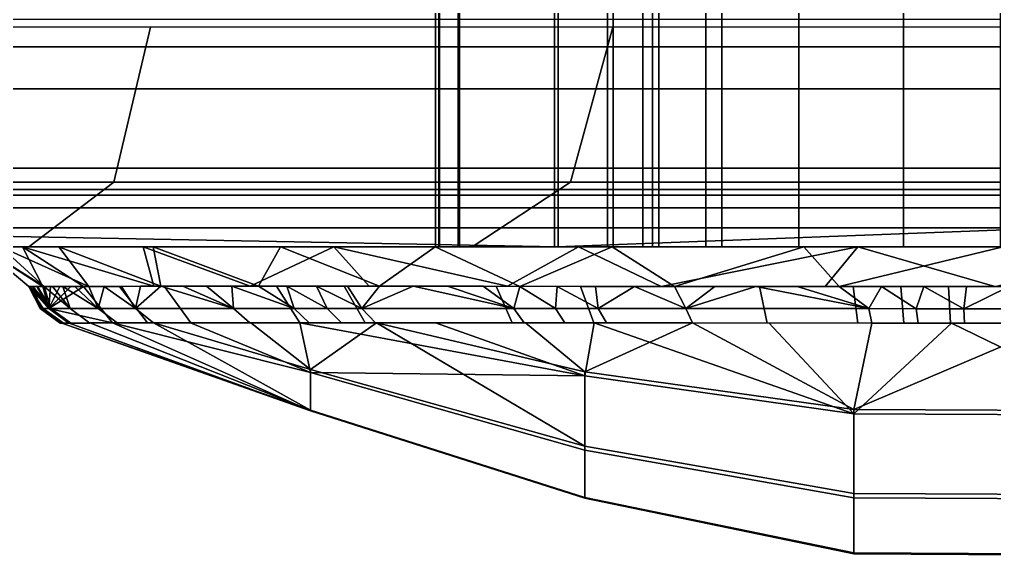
# Model space of a CAD drawing. Extents: x -48 to 59, y -19 to 0.
# Drawn here: x 50.604 to 53.609, y -4.898 to -3.247 of the extents above; entities that cross this region are included whole.
import ezdxf

# ---------------------------------------------------------------- set-up
doc = ezdxf.new("R2010")
doc.units = 0
doc.header["$MEASUREMENT"] = 0
doc.layers.add('IGES LEVEL 0', color=7, linetype='CONTINUOUS')

msp = doc.modelspace()

# ---------------------------------------------------------------- linework, layer by layer
at = {"layer": 'IGES LEVEL 0'}
for points in [[(50.4572, -3.271, 21.4746), (50.4962, 0.0531, 21.584), (54.1432, 0.0531, 18.7385), (54.0762, -3.271, 18.6437)], [(51.8858, 0.0531, 6), (51.8858, -3.9469, 6), (51.8961, -3.9469, 5.8097), (51.8961, 0.0531, 5.8097)], [(51.8987, 0.0531, 6.2121), (51.8987, -3.9469, 6.2121), (51.8858, -3.9469, 6), (51.8858, 0.0531, 6)], [(51.8961, 0.0531, 5.8097), (51.8961, -3.9469, 5.8097), (51.9565, -3.9469, 5.5076), (51.9565, 0.0531, 5.5076)], [(51.9601, 0.0531, 6.5045), (51.9601, -3.9469, 6.5045), (51.8987, -3.9469, 6.2121), (51.8987, 0.0531, 6.2121)], [(51.9565, 0.0531, 5.5076), (51.9565, -3.9469, 5.5076), (52.2644, -3.9469, 4.9129), (52.2644, 0.0531, 4.9129)], [(52.253, 0.0531, 7.0726), (52.253, -3.9469, 7.0726), (51.9601, -3.9469, 6.5045), (51.9601, 0.0531, 6.5045)], [(52.4168, 0.0531, 7.2556), (52.4168, -3.9469, 7.2556), (52.253, -3.9469, 7.0726), (52.253, 0.0531, 7.0726)], [(52.2644, 0.0531, 4.9129), (52.2644, -3.9469, 4.9129), (52.4336, -3.9469, 4.7283), (52.4336, 0.0531, 4.7283)], [(52.5256, 0.0531, 7.3528), (52.5256, -3.9469, 7.3528), (52.4168, -3.9469, 7.2556), (52.4168, 0.0531, 7.2556)], [(52.4336, 0.0531, 4.7283), (52.4336, -3.9469, 4.7283), (52.5256, -3.9469, 4.6472), (52.5256, 0.0531, 4.6472)], [(52.5256, 0.0531, 4.6472), (52.5256, -3.9469, 4.6472), (52.5744, -3.9469, 4.6086), (52.5744, 0.0531, 4.6086)], [(52.5551, 0.0531, 7.3765), (52.5551, -3.9469, 7.3765), (52.5256, -3.9469, 7.3528), (52.5256, 0.0531, 7.3528)], [(52.7197, 0.0531, 7.4911), (52.7197, -3.9469, 7.4911), (52.5551, -3.9469, 7.3765), (52.5551, 0.0531, 7.3765)], [(52.5744, 0.0531, 4.6086), (52.5744, -3.9469, 4.6086), (52.7685, -3.9469, 4.48), (52.7685, 0.0531, 4.48)], [(53.0061, 0.0531, 7.6328), (53.0061, -3.9469, 7.6328), (52.7197, -3.9469, 7.4911), (52.7197, 0.0531, 7.4911)], [(52.7685, 0.0531, 4.48), (52.7685, -3.9469, 4.48), (53.3283, -3.9469, 4.2772), (53.3283, 0.0531, 4.2772)], [(53.627, 0.0531, 7.75), (53.627, -3.9469, 7.75), (53.0061, -3.9469, 7.6328), (53.0061, 0.0531, 7.6328)], [(53.3283, 0.0531, 4.2772), (53.3283, -3.9469, 4.2772), (53.7345, -3.9469, 4.2528), (53.7345, 0.0531, 4.2528)], [(53.803, -3.2469, 0), (49.179, -3.2469, 0), (49.179, -3.3318, 0.0052), (53.803, -3.3318, 0.0052)], [(51.0075, -3.271, 21.1399), (50.5062, -3.271, 21.446), (50.3995, -3.7479, 21.2643), (50.8947, -3.7479, 20.9621)], [(52.4332, -3.271, 20.128), (51.0075, -3.271, 21.1399), (50.8947, -3.7479, 20.9621), (52.3025, -3.7479, 19.9627)], [(54.1499, -3.271, 18.5673), (52.4332, -3.271, 20.128), (52.3025, -3.7479, 19.9627), (53.9978, -3.7479, 18.4216)], [(53.803, -3.3318, 0.0052), (49.179, -3.3318, 0.0052), (49.179, -3.4608, 0.0335), (53.803, -3.4608, 0.0335)], [(53.803, -3.4608, 0.0335), (49.179, -3.4608, 0.0335), (49.179, -3.7048, 0.1705), (53.803, -3.7048, 0.1705)], [(53.803, -3.7048, 0.1705), (49.179, -3.7048, 0.1705), (49.179, -3.7705, 0.2353), (53.803, -3.7705, 0.2353)], [(50.8947, -3.7479, 20.9621), (50.3995, -3.7479, 21.2643), (50.1521, -3.9469, 20.8427), (50.6327, -3.9469, 20.5493)], [(52.3025, -3.7479, 19.9627), (50.8947, -3.7479, 20.9621), (50.6327, -3.9469, 20.5493), (51.9993, -3.9469, 19.5792)], [(53.9978, -3.7479, 18.4216), (52.3025, -3.7479, 19.9627), (51.9993, -3.9469, 19.5792), (53.6448, -3.9469, 18.0832)], [(53.803, -3.7705, 0.2353), (49.179, -3.7705, 0.2353), (49.179, -3.788, 0.2559), (53.803, -3.788, 0.2559)], [(53.803, -3.788, 0.2559), (49.179, -3.788, 0.2559), (49.179, -3.8275, 0.309), (53.803, -3.8275, 0.309)], [(53.803, -3.8275, 0.309), (49.179, -3.8275, 0.309), (49.179, -3.8892, 0.4216), (53.803, -3.8892, 0.4216)], [(49.179, -3.8892, 0.4216), (49.179, -3.8892, 0.4216), (49.179, -3.9469, 0.7), (52.2617, -3.9469, 0.7)], [(52.2617, -3.9469, 0.7), (52.2617, -3.9469, 0.7), (53.803, -3.8892, 0.4216), (49.179, -3.8892, 0.4216)], [(53.803, -3.8892, 0.4216), (53.803, -3.8892, 0.4216), (52.2617, -3.9469, 0.7), (55.3444, -3.9469, 0.7)], [(56.2189, -3.9469, 14.5422), (56.2189, -3.9469, 14.5422), (47.6036, -3.9469, 12.8915), (46.4138, -3.9469, 15.8848)], [(46.4138, -3.9469, 15.8848), (46.4138, -3.9469, 15.8848), (53.6079, -3.9469, 18.1216), (56.2189, -3.9469, 14.5422)], [(46.4138, -3.9469, 15.8848), (46.4138, -3.9469, 15.8848), (50.1332, -3.9469, 20.8518), (53.6079, -3.9469, 18.1216)], [(53.6358, -3.9469, 9.15), (53.6358, -3.9469, 9.15), (48.9336, -3.9469, 7.8285), (47.6036, -3.9469, 12.8915)], [(47.6036, -3.9469, 12.8915), (47.6036, -3.9469, 12.8915), (56.2189, -3.9469, 14.5422), (57.765, -3.9469, 10.3735)], [(57.765, -3.9469, 10.3735), (57.765, -3.9469, 10.3735), (53.6358, -3.9469, 9.15), (47.6036, -3.9469, 12.8915)], [(48.9336, -3.9469, 7.8285), (48.9336, -3.9469, 7.8285), (53.6358, -3.9469, 9.15), (50.4858, -3.9469, 6)], [(53.803, -3.9469, 0.7), (53.803, -3.9469, 0.7), (49.179, -3.9469, 0.7), (49.179, -3.9469, 0.7556)], [(49.179, -3.9469, 0.7556), (49.179, -3.9469, 0.7556), (50.4858, -3.9469, 6), (53.6358, -3.9469, 2.85)], [(53.6358, -3.9469, 2.85), (53.6358, -3.9469, 2.85), (53.803, -3.9469, 0.7), (49.179, -3.9469, 0.7556)], [(50.4858, -3.9469, 6), (50.4858, -3.9469, 6), (50.6332, -4.0694, 6), (50.6759, -4.0693, 5.4952)], [(50.6759, -4.0693, 5.4952), (50.6759, -4.0693, 5.4952), (50.6134, -3.9469, 5.1125), (50.4858, -3.9469, 6)], [(50.6803, -4.0693, 6.5244), (50.6803, -4.0693, 6.5244), (50.6332, -4.0694, 6), (50.4858, -3.9469, 6)], [(50.6803, -4.0693, 6.5244), (50.6803, -4.0693, 6.5244), (50.4858, -3.9469, 6), (50.5463, -3.9469, 6.6145)], [(50.5463, -3.9469, 6.6145), (50.5463, -3.9469, 6.6145), (50.8177, -4.069, 7.0316), (50.6803, -4.0693, 6.5244)], [(50.8177, -4.069, 7.0316), (50.8177, -4.069, 7.0316), (50.5463, -3.9469, 6.6145), (50.7255, -3.9469, 7.2055)], [(50.6134, -3.9469, 5.1125), (50.6134, -3.9469, 5.1125), (50.8015, -4.069, 5.0088), (51.0181, -4.0688, 4.5314)], [(50.6134, -3.9469, 5.1125), (50.6134, -3.9469, 5.1125), (50.6759, -4.0693, 5.4952), (50.8015, -4.069, 5.0088)], [(51.0181, -4.0688, 4.5314), (51.0181, -4.0688, 4.5314), (50.9858, -3.9469, 4.297), (50.6134, -3.9469, 5.1125)], [(50.7255, -3.9469, 7.2055), (50.7255, -3.9469, 7.2055), (51.0399, -4.0688, 7.5072), (50.8177, -4.069, 7.0316)], [(51.0399, -4.0688, 7.5072), (51.0399, -4.0688, 7.5072), (50.7255, -3.9469, 7.2055), (51.0166, -3.9469, 7.75)], [(50.9858, -3.9469, 4.297), (50.9858, -3.9469, 4.297), (51.0181, -4.0688, 4.5314), (51.315, -4.0686, 4.098)], [(51.315, -4.0686, 4.098), (51.315, -4.0686, 4.098), (51.573, -3.9469, 3.6194), (50.9858, -3.9469, 4.297)], [(51.0166, -3.9469, 7.75), (51.0166, -3.9469, 7.75), (51.3412, -4.0686, 7.9367), (51.0399, -4.0688, 7.5072)], [(51.3412, -4.0686, 7.9367), (51.3412, -4.0686, 7.9367), (51.0166, -3.9469, 7.75), (51.4084, -3.9469, 8.2274)], [(51.573, -3.9469, 3.6194), (51.573, -3.9469, 3.6194), (51.315, -4.0686, 4.098), (51.6818, -4.0686, 3.7217)], [(51.4084, -3.9469, 8.2274), (51.4084, -3.9469, 8.2274), (51.714, -4.0687, 8.3059), (51.3412, -4.0686, 7.9367)], [(51.714, -4.0687, 8.3059), (51.714, -4.0687, 8.3059), (51.4084, -3.9469, 8.2274), (51.8857, -3.9469, 8.6191)], [(51.573, -3.9469, 3.6194), (51.573, -3.9469, 3.6194), (51.6818, -4.0686, 3.7217), (52.108, -4.0688, 3.4151)], [(52.108, -4.0688, 3.4151), (52.108, -4.0688, 3.4151), (52.3272, -3.9469, 3.1347), (51.573, -3.9469, 3.6194)], [(51.8857, -3.9469, 8.6191), (51.8857, -3.9469, 8.6191), (52.1457, -4.0689, 8.6048), (51.714, -4.0687, 8.3059)], [(52.1457, -4.0689, 8.6048), (52.1457, -4.0689, 8.6048), (51.8857, -3.9469, 8.6191), (52.4303, -3.9469, 8.9102)], [(52.3708, -3.9469, 5.747), (52.3708, -3.9469, 5.747), (51.924, -3.9469, 5.6362), (51.8858, -3.9469, 6)], [(52.3708, -3.9469, 6.253), (52.3708, -3.9469, 6.253), (51.8858, -3.9469, 6), (51.924, -3.9469, 6.3638)], [(51.8858, -3.9469, 6), (51.8858, -3.9469, 6), (52.3708, -3.9469, 6.253), (52.3708, -3.9469, 5.747)], [(52.3708, -3.9469, 5.747), (52.3708, -3.9469, 5.747), (52.0371, -3.9469, 5.2882), (51.924, -3.9469, 5.6362)], [(52.3708, -3.9469, 6.253), (52.3708, -3.9469, 6.253), (51.924, -3.9469, 6.3638), (52.0371, -3.9469, 6.7118)], [(52.3708, -3.9469, 5.241), (52.3708, -3.9469, 5.241), (52.22, -3.9469, 4.9714), (52.0371, -3.9469, 5.2882)], [(52.3708, -3.9469, 6.759), (52.3708, -3.9469, 6.759), (52.0371, -3.9469, 6.7118), (52.22, -3.9469, 7.0286)], [(52.0371, -3.9469, 6.7118), (52.0371, -3.9469, 6.7118), (52.3708, -3.9469, 6.759), (52.3708, -3.9469, 6.253)], [(52.0371, -3.9469, 5.2882), (52.0371, -3.9469, 5.2882), (52.3708, -3.9469, 5.747), (52.3708, -3.9469, 5.241)], [(52.3272, -3.9469, 3.1347), (52.3272, -3.9469, 3.1347), (52.108, -4.0688, 3.4151), (52.5817, -4.069, 3.1895)], [(52.4303, -3.9469, 8.9102), (52.4303, -3.9469, 8.9102), (52.6224, -4.0691, 8.8254), (52.1457, -4.0689, 8.6048)], [(52.3708, -3.9469, 5.241), (52.3708, -3.9469, 5.241), (52.4648, -3.9469, 4.6995), (52.22, -3.9469, 4.9714)], [(52.3708, -3.9469, 6.759), (52.3708, -3.9469, 6.759), (52.22, -3.9469, 7.0286), (52.4648, -3.9469, 7.3005)], [(52.5817, -4.069, 3.1895), (52.5817, -4.069, 3.1895), (53.1875, -3.9469, 2.8821), (52.3272, -3.9469, 3.1347)], [(52.3708, -3.9469, 6.759), (52.8768, -3.9469, 6.759), (52.8768, -3.9469, 6.253), (52.3708, -3.9469, 6.253)], [(52.3708, -3.9469, 6.253), (52.8768, -3.9469, 6.253), (52.8768, -3.9469, 5.747), (52.3708, -3.9469, 5.747)], [(52.3708, -3.9469, 5.747), (52.8768, -3.9469, 5.747), (52.8768, -3.9469, 5.241), (52.3708, -3.9469, 5.241)], [(52.3708, -3.9469, 6.759), (52.3708, -3.9469, 6.759), (52.8768, -3.9469, 7.265), (52.8768, -3.9469, 6.759)], [(52.4648, -3.9469, 4.6995), (52.4648, -3.9469, 4.6995), (52.3708, -3.9469, 5.241), (52.8768, -3.9469, 5.241)], [(52.3708, -3.9469, 6.759), (52.3708, -3.9469, 6.759), (52.4648, -3.9469, 7.3005), (52.8768, -3.9469, 7.265)], [(52.6224, -4.0691, 8.8254), (52.6224, -4.0691, 8.8254), (52.4303, -3.9469, 8.9102), (53.0212, -3.9469, 9.0895)], [(52.8768, -3.9469, 4.735), (52.8768, -3.9469, 4.735), (52.7608, -3.9469, 4.4845), (52.4648, -3.9469, 4.6995)], [(52.8768, -3.9469, 7.265), (52.8768, -3.9469, 7.265), (52.4648, -3.9469, 7.3005), (52.7608, -3.9469, 7.5155)], [(52.4648, -3.9469, 4.6995), (52.4648, -3.9469, 4.6995), (52.8768, -3.9469, 5.241), (52.8768, -3.9469, 4.735)], [(53.1875, -3.9469, 2.8821), (53.1875, -3.9469, 2.8821), (52.5817, -4.069, 3.1895), (53.0876, -4.0693, 3.0497)], [(53.0212, -3.9469, 9.0895), (53.0212, -3.9469, 9.0895), (53.1306, -4.0694, 8.9598), (52.6224, -4.0691, 8.8254)], [(52.8768, -3.9469, 4.735), (52.8768, -3.9469, 4.735), (53.095, -3.9469, 4.3357), (52.7608, -3.9469, 4.4845)], [(52.8768, -3.9469, 7.265), (52.8768, -3.9469, 7.265), (52.7608, -3.9469, 7.5155), (53.095, -3.9469, 7.6643)], [(52.8768, -3.9469, 7.265), (53.3828, -3.9469, 7.265), (53.3828, -3.9469, 6.759), (52.8768, -3.9469, 6.759)], [(52.8768, -3.9469, 6.759), (53.3828, -3.9469, 6.759), (53.3828, -3.9469, 6.253), (52.8768, -3.9469, 6.253)], [(52.8768, -3.9469, 6.253), (53.3828, -3.9469, 6.253), (53.3828, -3.9469, 5.747), (52.8768, -3.9469, 5.747)], [(52.8768, -3.9469, 5.747), (53.3828, -3.9469, 5.747), (53.3828, -3.9469, 5.241), (52.8768, -3.9469, 5.241)], [(52.8768, -3.9469, 5.241), (53.3828, -3.9469, 5.241), (53.3828, -3.9469, 4.735), (52.8768, -3.9469, 4.735)], [(53.095, -3.9469, 7.6643), (53.095, -3.9469, 7.6643), (53.3828, -3.9469, 7.265), (52.8768, -3.9469, 7.265)], [(53.095, -3.9469, 4.3357), (53.095, -3.9469, 4.3357), (52.8768, -3.9469, 4.735), (53.3828, -3.9469, 4.735)], [(53.1306, -4.0694, 8.9598), (53.1306, -4.0694, 8.9598), (53.0212, -3.9469, 9.0895), (53.6358, -3.9469, 9.15)], [(53.1875, -3.9469, 2.8821), (53.1875, -3.9469, 2.8821), (53.0876, -4.0693, 3.0497), (53.6103, -4.0695, 2.9985)], [(53.3828, -3.9469, 4.735), (53.3828, -3.9469, 4.735), (53.4528, -3.9469, 4.2596), (53.095, -3.9469, 4.3357)], [(53.3828, -3.9469, 7.265), (53.3828, -3.9469, 7.265), (53.095, -3.9469, 7.6643), (53.4528, -3.9469, 7.7404)], [(53.6358, -3.9469, 9.15), (53.6358, -3.9469, 9.15), (53.6542, -4.0695, 9.0018), (53.1306, -4.0694, 8.9598)], [(53.6103, -4.0695, 2.9985), (53.6103, -4.0695, 2.9985), (54.0841, -3.9469, 2.8821), (53.1875, -3.9469, 2.8821)], [(53.3828, -3.9469, 7.265), (53.8888, -3.9469, 7.265), (53.8888, -3.9469, 6.759), (53.3828, -3.9469, 6.759)], [(53.3828, -3.9469, 6.759), (53.8888, -3.9469, 6.759), (53.8888, -3.9469, 6.253), (53.3828, -3.9469, 6.253)], [(53.3828, -3.9469, 6.253), (53.8888, -3.9469, 6.253), (53.8888, -3.9469, 5.747), (53.3828, -3.9469, 5.747)], [(53.3828, -3.9469, 5.747), (53.8888, -3.9469, 5.747), (53.8888, -3.9469, 5.241), (53.3828, -3.9469, 5.241)], [(53.3828, -3.9469, 5.241), (53.8888, -3.9469, 5.241), (53.8888, -3.9469, 4.735), (53.3828, -3.9469, 4.735)], [(53.3828, -3.9469, 4.735), (53.3828, -3.9469, 4.735), (53.8187, -3.9469, 4.2596), (53.4528, -3.9469, 4.2596)], [(53.3828, -3.9469, 7.265), (53.3828, -3.9469, 7.265), (53.4528, -3.9469, 7.7404), (53.8187, -3.9469, 7.7404)], [(53.8187, -3.9469, 7.7404), (53.8187, -3.9469, 7.7404), (53.8888, -3.9469, 7.265), (53.3828, -3.9469, 7.265)], [(53.8187, -3.9469, 4.2596), (53.8187, -3.9469, 4.2596), (53.3828, -3.9469, 4.735), (53.8888, -3.9469, 4.735)], [(50.6946, -4.1376, 5.5837), (50.6946, -4.1376, 5.5837), (50.6332, -4.0694, 6), (50.6359, -4.0694, 5.8732)], [(50.67, -4.1376, 6.1688), (50.67, -4.1376, 6.1688), (50.6362, -4.0694, 6.1319), (50.6332, -4.0694, 6)], [(50.6332, -4.0694, 6), (50.6332, -4.0694, 6), (50.6946, -4.1376, 5.5837), (50.6776, -4.1376, 5.7296)], [(50.6332, -4.0694, 6), (50.6332, -4.0694, 6), (50.6776, -4.1376, 5.7296), (50.6678, -4.1376, 5.876)], [(50.6332, -4.0694, 6), (50.6332, -4.0694, 6), (50.6678, -4.1376, 5.876), (50.67, -4.1376, 6.1688)], [(50.6946, -4.1376, 5.5837), (50.6946, -4.1376, 5.5837), (50.6359, -4.0694, 5.8732), (50.644, -4.0694, 5.7465)], [(50.67, -4.1376, 6.1688), (50.67, -4.1376, 6.1688), (50.6451, -4.0694, 6.2634), (50.6362, -4.0694, 6.1319)], [(50.6946, -4.1376, 5.5837), (50.6946, -4.1376, 5.5837), (50.644, -4.0694, 5.7465), (50.6573, -4.0693, 5.6203)], [(50.7012, -4.1376, 6.4605), (50.7012, -4.1376, 6.4605), (50.6598, -4.0693, 6.3943), (50.6451, -4.0694, 6.2634)], [(50.6451, -4.0694, 6.2634), (50.6451, -4.0694, 6.2634), (50.67, -4.1376, 6.1688), (50.7012, -4.1376, 6.4605)], [(50.6946, -4.1376, 5.5837), (50.6946, -4.1376, 5.5837), (50.6573, -4.0693, 5.6203), (50.6759, -4.0693, 5.4952)], [(50.7012, -4.1376, 6.4605), (50.7012, -4.1376, 6.4605), (50.6803, -4.0693, 6.5244), (50.6598, -4.0693, 6.3943)], [(50.6946, -4.1376, 5.5837), (50.6946, -4.1376, 5.5837), (50.6759, -4.0693, 5.4952), (50.6997, -4.0692, 5.3714)], [(50.7604, -4.1375, 6.7454), (50.7604, -4.1375, 6.7454), (50.7064, -4.0692, 6.6533), (50.6803, -4.0693, 6.5244)], [(50.6803, -4.0693, 6.5244), (50.6803, -4.0693, 6.5244), (50.7012, -4.1376, 6.4605), (50.7604, -4.1375, 6.7454)], [(50.6946, -4.1376, 5.5837), (50.6946, -4.1376, 5.5837), (50.8015, -4.069, 5.0088), (50.891, -4.1816, 5.0399)], [(50.6946, -4.1376, 5.5837), (50.6946, -4.1376, 5.5837), (50.7625, -4.0691, 5.1283), (50.8015, -4.069, 5.0088)], [(50.6946, -4.1376, 5.5837), (50.6946, -4.1376, 5.5837), (50.7286, -4.0692, 5.2491), (50.7625, -4.0691, 5.1283)], [(50.6946, -4.1376, 5.5837), (50.6946, -4.1376, 5.5837), (50.6997, -4.0692, 5.3714), (50.7286, -4.0692, 5.2491)], [(50.7604, -4.1375, 6.7454), (50.7604, -4.1375, 6.7454), (50.738, -4.0692, 6.781), (50.7064, -4.0692, 6.6533)], [(50.847, -4.1373, 7.0224), (50.847, -4.1373, 7.0224), (50.7752, -4.0691, 6.9072), (50.738, -4.0692, 6.781)], [(50.738, -4.0692, 6.781), (50.738, -4.0692, 6.781), (50.7604, -4.1375, 6.7454), (50.847, -4.1373, 7.0224)], [(50.847, -4.1373, 7.0224), (50.847, -4.1373, 7.0224), (50.8177, -4.069, 7.0316), (50.7752, -4.0691, 6.9072)], [(50.8015, -4.069, 5.0088), (50.9125, -4.0689, 4.7353), (50.9988, -4.1814, 4.7752), (50.891, -4.1816, 5.0399)], [(50.847, -4.1373, 7.0224), (50.847, -4.1373, 7.0224), (50.8655, -4.069, 7.154), (50.8177, -4.069, 7.0316)], [(50.8655, -4.069, 7.154), (50.8655, -4.069, 7.154), (50.847, -4.1373, 7.0224), (50.9612, -4.1372, 7.2916)], [(50.9612, -4.1372, 7.2916), (50.9612, -4.1372, 7.2916), (50.9186, -4.0689, 7.2743), (50.8655, -4.069, 7.154)], [(50.9125, -4.0689, 4.7353), (51.05, -4.0687, 4.4736), (51.1323, -4.1813, 4.522), (50.9988, -4.1814, 4.7752)], [(50.9612, -4.1372, 7.2916), (50.9612, -4.1372, 7.2916), (50.9767, -4.0688, 7.3921), (50.9186, -4.0689, 7.2743)], [(50.9612, -4.1372, 7.2916), (50.9612, -4.1372, 7.2916), (51.0399, -4.0688, 7.5072), (50.9767, -4.0688, 7.3921)], [(51.0399, -4.0688, 7.5072), (51.0399, -4.0688, 7.5072), (50.9612, -4.1372, 7.2916), (51.2642, -4.1371, 7.7879)], [(51.2642, -4.1371, 7.7879), (51.2642, -4.1371, 7.7879), (51.108, -4.0687, 7.6195), (51.0399, -4.0688, 7.5072)], [(51.05, -4.0687, 4.4736), (51.3963, -4.0686, 3.9998), (51.4677, -4.1812, 4.0636), (51.1323, -4.1813, 4.522)], [(51.2642, -4.1371, 7.7879), (51.2642, -4.1371, 7.7879), (51.181, -4.0687, 7.7287), (51.108, -4.0687, 7.6195)], [(51.2642, -4.1371, 7.7879), (51.2642, -4.1371, 7.7879), (51.2587, -4.0686, 7.8345), (51.181, -4.0687, 7.7287)], [(51.4506, -4.1372, 8.0114), (51.4506, -4.1372, 8.0114), (51.3412, -4.0686, 7.9367), (51.2587, -4.0686, 7.8345)], [(51.2587, -4.0686, 7.8345), (51.2587, -4.0686, 7.8345), (51.2642, -4.1371, 7.7879), (51.4506, -4.1372, 8.0114)], [(51.4506, -4.1372, 8.0114), (51.4506, -4.1372, 8.0114), (51.4281, -4.0686, 8.0352), (51.3412, -4.0686, 7.9367)], [(51.3963, -4.0686, 3.9998), (51.6043, -4.0686, 3.7888), (51.6691, -4.1812, 3.8594), (51.4677, -4.1812, 4.0636)], [(51.5527, -4.1372, 8.1169), (51.5527, -4.1372, 8.1169), (51.5194, -4.0686, 8.1296), (51.4281, -4.0686, 8.0352)], [(51.4281, -4.0686, 8.0352), (51.4281, -4.0686, 8.0352), (51.4506, -4.1372, 8.0114), (51.5527, -4.1372, 8.1169)], [(51.6595, -4.1372, 8.2169), (51.6595, -4.1372, 8.2169), (51.6148, -4.0687, 8.2199), (51.5194, -4.0686, 8.1296)], [(51.5194, -4.0686, 8.1296), (51.5194, -4.0686, 8.1296), (51.5527, -4.1372, 8.1169), (51.6595, -4.1372, 8.2169)], [(51.6043, -4.0686, 3.7888), (52.0731, -4.0688, 3.436), (52.1227, -4.1813, 3.5175), (51.6691, -4.1812, 3.8594)], [(51.6595, -4.1372, 8.2169), (51.6595, -4.1372, 8.2169), (51.714, -4.0687, 8.3059), (51.6148, -4.0687, 8.2199)], [(51.6595, -4.1372, 8.2169), (51.6595, -4.1372, 8.2169), (51.817, -4.0687, 8.3875), (51.714, -4.0687, 8.3059)], [(51.817, -4.0687, 8.3875), (51.817, -4.0687, 8.3875), (51.6595, -4.1372, 8.2169), (52.1281, -4.1372, 8.559)], [(52.1281, -4.1372, 8.559), (52.1281, -4.1372, 8.559), (51.9234, -4.0688, 8.4646), (51.817, -4.0687, 8.3875)], [(52.1281, -4.1372, 8.559), (52.1281, -4.1372, 8.559), (52.033, -4.0688, 8.5371), (51.9234, -4.0688, 8.4646)], [(52.1281, -4.1372, 8.559), (52.1281, -4.1372, 8.559), (52.1457, -4.0689, 8.6048), (52.033, -4.0688, 8.5371)], [(52.0731, -4.0688, 3.436), (52.3328, -4.0689, 3.2948), (52.374, -4.1814, 3.3805), (52.1227, -4.1813, 3.5175)], [(52.1457, -4.0689, 8.6048), (52.1457, -4.0689, 8.6048), (52.1281, -4.1372, 8.559), (52.2557, -4.1372, 8.6301)], [(52.2557, -4.1372, 8.6301), (52.2557, -4.1372, 8.6301), (52.2611, -4.0689, 8.6676), (52.1457, -4.0689, 8.6048)], [(52.2611, -4.0689, 8.6676), (52.2611, -4.0689, 8.6676), (52.2557, -4.1372, 8.6301), (52.3873, -4.1373, 8.6951)], [(52.3873, -4.1373, 8.6951), (52.3873, -4.1373, 8.6951), (52.3792, -4.069, 8.7253), (52.2611, -4.0689, 8.6676)], [(52.3328, -4.0689, 3.2948), (52.8849, -4.0693, 3.0928), (52.9083, -4.1818, 3.1842), (52.374, -4.1814, 3.3805)], [(52.3873, -4.1373, 8.6951), (52.3873, -4.1373, 8.6951), (52.4997, -4.0691, 8.778), (52.3792, -4.069, 8.7253)], [(52.4997, -4.0691, 8.778), (52.4997, -4.0691, 8.778), (52.3873, -4.1373, 8.6951), (52.6576, -4.1374, 8.8047)], [(52.6576, -4.1374, 8.8047), (52.6576, -4.1374, 8.8047), (52.6224, -4.0691, 8.8254), (52.4997, -4.0691, 8.778)], [(52.6576, -4.1374, 8.8047), (52.6576, -4.1374, 8.8047), (52.747, -4.0692, 8.8674), (52.6224, -4.0691, 8.8254)], [(52.6576, -4.1374, 8.8047), (52.6576, -4.1374, 8.8047), (52.8734, -4.0693, 8.9038), (52.747, -4.0692, 8.8674)], [(52.8734, -4.0693, 8.9038), (52.8734, -4.0693, 8.9038), (52.6576, -4.1374, 8.8047), (53.2223, -4.1376, 8.9416)], [(53.2223, -4.1376, 8.9416), (53.2223, -4.1376, 8.9416), (53.0014, -4.0693, 8.9347), (52.8734, -4.0693, 8.9038)], [(52.8849, -4.0693, 3.0928), (53.1732, -4.0694, 3.0333), (53.1876, -4.182, 3.1262), (52.9083, -4.1818, 3.1842)], [(53.2223, -4.1376, 8.9416), (53.2223, -4.1376, 8.9416), (53.1306, -4.0694, 8.9598), (53.0014, -4.0693, 8.9347)], [(53.2223, -4.1376, 8.9416), (53.2223, -4.1376, 8.9416), (53.2609, -4.0694, 8.979), (53.1306, -4.0694, 8.9598)], [(53.1732, -4.0694, 3.0333), (53.3203, -4.0695, 3.0141), (53.3301, -4.1821, 3.1075), (53.1876, -4.182, 3.1262)], [(53.2609, -4.0694, 8.979), (53.2609, -4.0694, 8.979), (53.2223, -4.1376, 8.9416), (53.3682, -4.1377, 8.9585)], [(53.3682, -4.1377, 8.9585), (53.3682, -4.1377, 8.9585), (53.3917, -4.0695, 8.9924), (53.2609, -4.0694, 8.979)], [(53.3203, -4.0695, 3.0141), (53.4678, -4.0695, 3.0022), (53.473, -4.1821, 3.0959), (53.3301, -4.1821, 3.1075)], [(53.3917, -4.0695, 8.9924), (53.3917, -4.0695, 8.9924), (53.3682, -4.1377, 8.9585), (53.5141, -4.1377, 8.9681)], [(53.5141, -4.1377, 8.9681), (53.5141, -4.1377, 8.9681), (53.5229, -4.0695, 9), (53.3917, -4.0695, 8.9924)], [(53.4678, -4.0695, 3.0022), (54.054, -4.0695, 3.0267), (54.041, -4.1821, 3.1198), (53.473, -4.1821, 3.0959)], [(53.5141, -4.1377, 8.9681), (53.5141, -4.1377, 8.9681), (53.6542, -4.0695, 9.0018), (53.5229, -4.0695, 9)], [(53.6542, -4.0695, 9.0018), (53.6542, -4.0695, 9.0018), (53.5141, -4.1377, 8.9681), (53.8046, -4.1377, 8.9658)], [(50.6678, -4.1376, 5.876), (50.6776, -4.1376, 5.7296), (50.7394, -4.182, 5.7352), (50.7298, -4.182, 5.8786)], [(50.67, -4.1376, 6.1688), (50.6678, -4.1376, 5.876), (50.7298, -4.182, 5.8786), (50.732, -4.182, 6.1653)], [(50.7012, -4.1376, 6.4605), (50.67, -4.1376, 6.1688), (50.732, -4.182, 6.1653), (50.7626, -4.1819, 6.4509)], [(50.6776, -4.1376, 5.7296), (50.6946, -4.1376, 5.5837), (50.7561, -4.182, 5.5924), (50.7394, -4.182, 5.7352)], [(50.6946, -4.1376, 5.5837), (50.6946, -4.1376, 5.5837), (50.891, -4.1816, 5.0399), (50.7561, -4.182, 5.5924)], [(50.7604, -4.1375, 6.7454), (50.7012, -4.1376, 6.4605), (50.7626, -4.1819, 6.4509), (50.8207, -4.1818, 6.7298)], [(50.847, -4.1373, 7.0224), (50.7604, -4.1375, 6.7454), (50.8207, -4.1818, 6.7298), (50.9057, -4.1815, 7.001)], [(50.9612, -4.1372, 7.2916), (50.847, -4.1373, 7.0224), (50.9057, -4.1815, 7.001), (51.0176, -4.1814, 7.2645)], [(51.2642, -4.1371, 7.7879), (50.9612, -4.1372, 7.2916), (51.0176, -4.1814, 7.2645), (51.3145, -4.1812, 7.75)], [(51.4506, -4.1372, 8.0114), (51.2642, -4.1371, 7.7879), (51.3145, -4.1812, 7.75), (51.497, -4.1812, 7.9687)], [(51.5527, -4.1372, 8.1169), (51.4506, -4.1372, 8.0114), (51.497, -4.1812, 7.9687), (51.5969, -4.1812, 8.072)], [(51.6595, -4.1372, 8.2169), (51.5527, -4.1372, 8.1169), (51.5969, -4.1812, 8.072), (51.7014, -4.1812, 8.1699)], [(52.1281, -4.1372, 8.559), (51.6595, -4.1372, 8.2169), (51.7014, -4.1812, 8.1699), (52.16, -4.1813, 8.5049)], [(52.2557, -4.1372, 8.6301), (52.1281, -4.1372, 8.559), (52.16, -4.1813, 8.5049), (52.2848, -4.1814, 8.5745)], [(52.3873, -4.1373, 8.6951), (52.2557, -4.1372, 8.6301), (52.2848, -4.1814, 8.5745), (52.4136, -4.1814, 8.6383)], [(52.6576, -4.1374, 8.8047), (52.3873, -4.1373, 8.6951), (52.4136, -4.1814, 8.6383), (52.6781, -4.1816, 8.7458)], [(53.2223, -4.1376, 8.9416), (52.6576, -4.1374, 8.8047), (52.6781, -4.1816, 8.7458), (53.2309, -4.1821, 8.8802)], [(53.3682, -4.1377, 8.9585), (53.2223, -4.1376, 8.9416), (53.2309, -4.1821, 8.8802), (53.3738, -4.1821, 8.8968)], [(53.5141, -4.1377, 8.9681), (53.3682, -4.1377, 8.9585), (53.3738, -4.1821, 8.8968), (53.5166, -4.1821, 8.9062)], [(53.8046, -4.1377, 8.9658), (53.5141, -4.1377, 8.9681), (53.5166, -4.1821, 8.9062), (53.8011, -4.1821, 8.904)], [(51.5008, -4.4503, 6.4515), (51.5008, -4.4503, 6.4515), (50.8211, -4.1816, 6.7255), (50.7344, -4.1818, 6.1613)], [(51.5008, -4.4521, 5.5721), (51.5008, -4.4521, 5.5721), (50.7344, -4.1818, 6.1613), (50.7576, -4.1818, 5.5924)], [(50.7344, -4.1818, 6.1613), (50.7344, -4.1818, 6.1613), (51.5008, -4.4521, 5.5721), (51.5008, -4.4503, 6.4515)], [(51.5008, -4.4521, 5.5721), (51.5008, -4.4521, 5.5721), (50.7576, -4.1818, 5.5924), (50.891, -4.1816, 5.0399)], [(51.5008, -4.4503, 6.4515), (51.5008, -4.4503, 6.4515), (51.0173, -4.1814, 7.2638), (50.8211, -4.1816, 6.7255)], [(51.5008, -4.3345, 4.7152), (51.5008, -4.3345, 4.7152), (50.891, -4.1816, 5.0399), (51.1317, -4.1812, 4.5253)], [(50.891, -4.1816, 5.0399), (50.891, -4.1816, 5.0399), (51.5008, -4.3345, 4.7152), (51.5008, -4.4521, 5.5721)], [(51.5008, -4.325, 7.3336), (51.5008, -4.325, 7.3336), (51.3173, -4.1812, 7.7517), (51.0173, -4.1814, 7.2638)], [(51.0173, -4.1814, 7.2638), (51.0173, -4.1814, 7.2638), (51.5008, -4.4503, 6.4515), (51.5008, -4.325, 7.3336)], [(51.5008, -4.3345, 4.7152), (51.5008, -4.3345, 4.7152), (51.1317, -4.1812, 4.5253), (51.468, -4.1811, 4.0665)], [(51.5008, -4.325, 7.3336), (51.5008, -4.325, 7.3336), (51.7048, -4.1811, 8.17), (51.3173, -4.1812, 7.7517)], [(52.3468, -4.3442, 3.8979), (52.3468, -4.3442, 3.8979), (51.468, -4.1811, 4.0665), (51.8868, -4.1812, 3.6794)], [(51.5008, -4.3345, 4.7152), (51.5008, -4.3345, 4.7152), (51.468, -4.1811, 4.0665), (52.3468, -4.3442, 3.8979)], [(51.7048, -4.1811, 8.17), (51.7048, -4.1811, 8.17), (51.5008, -4.325, 7.3336), (52.3468, -4.5612, 7.3336)], [(52.3468, -4.3324, 8.14), (52.3468, -4.3324, 8.14), (52.1638, -4.1813, 8.5057), (51.7048, -4.1811, 8.17)], [(51.7048, -4.1811, 8.17), (51.7048, -4.1811, 8.17), (52.3468, -4.5612, 7.3336), (52.3468, -4.3324, 8.14)], [(52.3468, -4.3442, 3.8979), (52.3468, -4.3442, 3.8979), (51.8868, -4.1812, 3.6794), (52.3749, -4.1814, 3.38)], [(52.3468, -4.3324, 8.14), (52.3468, -4.3324, 8.14), (52.6783, -4.1816, 8.7459), (52.1638, -4.1813, 8.5057)], [(52.3749, -4.1814, 3.38), (52.3749, -4.1814, 3.38), (53.1753, -4.4618, 3.8979), (52.3468, -4.3442, 3.8979)], [(52.6783, -4.1816, 8.7459), (52.6783, -4.1816, 8.7459), (52.3468, -4.3324, 8.14), (53.1753, -4.4486, 8.14)], [(53.1753, -4.4618, 3.8979), (53.1753, -4.4618, 3.8979), (52.3749, -4.1814, 3.38), (52.9131, -4.1817, 3.1844)], [(53.1753, -4.4486, 8.14), (53.1753, -4.4486, 8.14), (53.2311, -4.1819, 8.8783), (52.6783, -4.1816, 8.7459)], [(53.1753, -4.4618, 3.8979), (53.1753, -4.4618, 3.8979), (52.9131, -4.1817, 3.1844), (53.4767, -4.1819, 3.0982)], [(53.1753, -4.4486, 8.14), (53.1753, -4.4486, 8.14), (53.8005, -4.1819, 8.9004), (53.2311, -4.1819, 8.8783)], [(53.8005, -4.1819, 8.9004), (53.8005, -4.1819, 8.9004), (53.1753, -4.4486, 8.14), (54.0598, -4.4518, 8.14)], [(53.4767, -4.1819, 3.0982), (53.4767, -4.1819, 3.0982), (54.0598, -4.4651, 3.8979), (53.1753, -4.4618, 3.8979)], [(54.0598, -4.4651, 3.8979), (54.0598, -4.4651, 3.8979), (53.4767, -4.1819, 3.0982), (54.0448, -4.1819, 3.1217)], [(52.3468, -4.5612, 7.3336), (51.5008, -4.325, 7.3336), (51.5008, -4.4503, 6.4515), (52.3468, -4.719, 6.4515)], [(52.3468, -4.7212, 5.5721), (51.5008, -4.4521, 5.5721), (51.5008, -4.3345, 4.7152), (52.3468, -4.573, 4.7152)], [(52.3468, -4.3442, 3.8979), (52.3468, -4.3442, 3.8979), (52.3468, -4.573, 4.7152), (51.5008, -4.3345, 4.7152)], [(53.1753, -4.4486, 8.14), (52.3468, -4.3324, 8.14), (52.3468, -4.5612, 7.3336), (53.1753, -4.7063, 7.3336)], [(53.1753, -4.7198, 4.7152), (52.3468, -4.573, 4.7152), (52.3468, -4.3442, 3.8979), (53.1753, -4.4618, 3.8979)], [(52.3468, -4.719, 6.4515), (51.5008, -4.4503, 6.4515), (51.5008, -4.4521, 5.5721), (52.3468, -4.7212, 5.5721)], [(54.0598, -4.4518, 8.14), (53.1753, -4.4486, 8.14), (53.1753, -4.7063, 7.3336), (54.0598, -4.7107, 7.3336)], [(54.0598, -4.7242, 4.7152), (53.1753, -4.7198, 4.7152), (53.1753, -4.4618, 3.8979), (54.0598, -4.4651, 3.8979)], [(53.1753, -4.7063, 7.3336), (52.3468, -4.5612, 7.3336), (52.3468, -4.719, 6.4515), (53.1753, -4.8896, 6.4515)], [(53.1753, -4.8923, 5.5721), (52.3468, -4.7212, 5.5721), (52.3468, -4.573, 4.7152), (53.1753, -4.7198, 4.7152)], [(54.0598, -4.7107, 7.3336), (53.1753, -4.7063, 7.3336), (53.1753, -4.8896, 6.4515), (54.0598, -4.8949, 6.4515)], [(53.1753, -4.8896, 6.4515), (52.3468, -4.719, 6.4515), (52.3468, -4.7212, 5.5721), (53.1753, -4.8923, 5.5721)], [(54.0598, -4.8977, 5.5721), (53.1753, -4.8923, 5.5721), (53.1753, -4.7198, 4.7152), (54.0598, -4.7242, 4.7152)], [(54.0598, -4.8949, 6.4515), (53.1753, -4.8896, 6.4515), (53.1753, -4.8923, 5.5721), (54.0598, -4.8977, 5.5721)]]:
    msp.add_3dface(points, dxfattribs=at)

doc.saveas('drawing.dxf')
